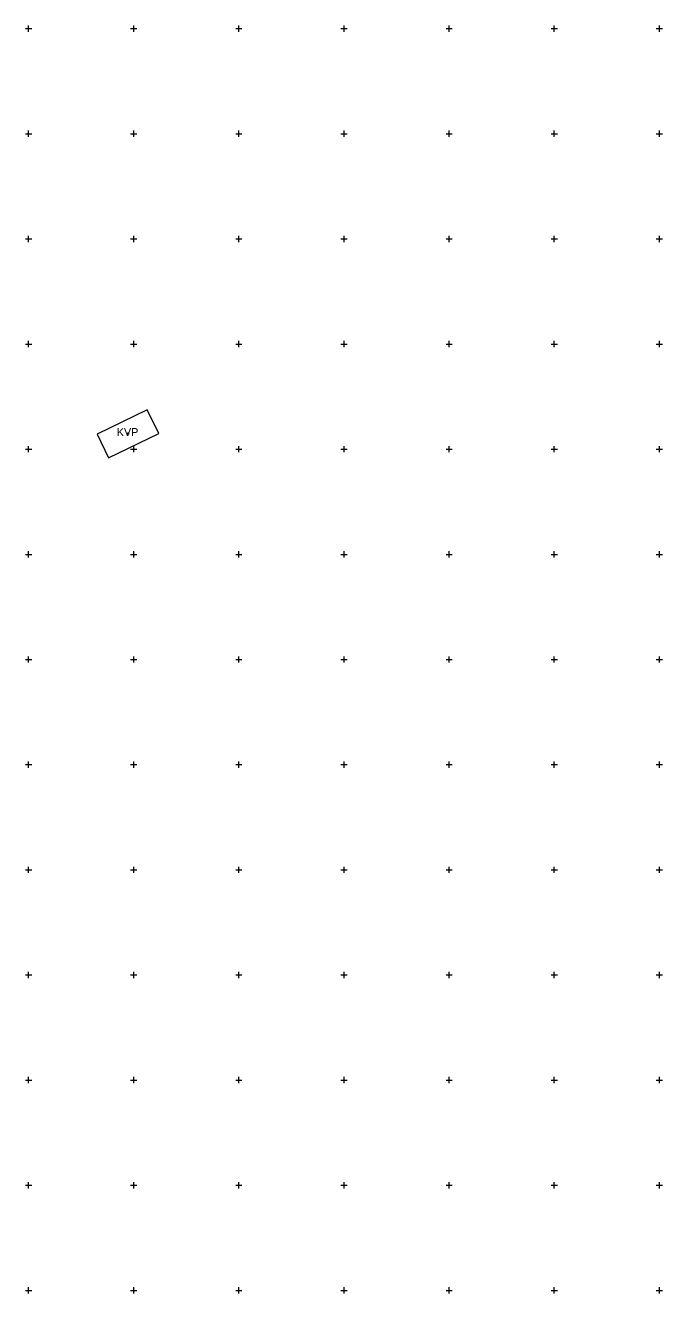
# Model space of a CAD drawing. Extents: x 542197 to 550482, y 1822129 to 1845893.
# Drawn here: x 549097 to 549703, y 1841397 to 1842603 of the extents above; entities that cross this region are included whole.
import ezdxf

# ---------------------------------------------------------------- set-up
doc = ezdxf.new("R2010")
doc.units = 0
for name, color, linetype in [('Level 11', 7, 'Continuous'), ('Level 28', 7, 'Continuous'), ('Level 30', 7, 'Continuous'), ('Level 63', 7, 'Continuous')]:
    doc.layers.add(name, color=color, linetype=linetype)

msp = doc.modelspace()

# ---------------------------------------------------------------- linework, layer by layer
at = {"layer": 'Level 11'}
for p, q in [((549193.9, 1842214.5), (549193.2, 1842214.5)), ((549194.5, 1842215.1), (549193.9, 1842214.5)), ((549193.9, 1842214.5), (549194.5, 1842213.9)), ((549194.5, 1842215.8), (549194.5, 1842215.1)), ((549195.1, 1842214.5), (549194.5, 1842215.1)), ((549194.5, 1842213.9), (549195.1, 1842214.5)), ((549194.5, 1842213.9), (549194.5, 1842213.3)), ((549195.8, 1842214.5), (549195.1, 1842214.5))]:
    msp.add_line(p, q, dxfattribs=at)
msp.add_circle((549194.5, 1842214.5), 0.15, dxfattribs=at)
at = {"layer": 'Level 30'}
msp.add_lwpolyline([(549223.8, 1842214.8), (549212.9, 1842237.3), (549165.2, 1842214.2), (549176.1, 1842191.7), (549223.8, 1842214.8)], dxfattribs=at)
at = {"layer": 'Level 63'}
for p, q in [((549097, 1842600), (549103, 1842600)), ((549100, 1842597), (549100, 1842603)), ((549197, 1842600), (549203, 1842600)), ((549200, 1842597), (549200, 1842603)), ((549297, 1842600), (549303, 1842600)), ((549300, 1842597), (549300, 1842603)), ((549397, 1842600), (549403, 1842600)), ((549400, 1842597), (549400, 1842603)), ((549497, 1842600), (549503, 1842600)), ((549500, 1842597), (549500, 1842603)), ((549597, 1842600), (549603, 1842600)), ((549600, 1842597), (549600, 1842603)), ((549697, 1842600), (549703, 1842600)), ((549700, 1842597), (549700, 1842603)), ((549100, 1842497), (549100, 1842503)), ((549200, 1842497), (549200, 1842503)), ((549300, 1842497), (549300, 1842503)), ((549400, 1842497), (549400, 1842503)), ((549500, 1842497), (549500, 1842503)), ((549600, 1842497), (549600, 1842503)), ((549700, 1842497), (549700, 1842503)), ((549097, 1842500), (549103, 1842500)), ((549197, 1842500), (549203, 1842500)), ((549297, 1842500), (549303, 1842500)), ((549397, 1842500), (549403, 1842500)), ((549497, 1842500), (549503, 1842500)), ((549597, 1842500), (549603, 1842500)), ((549697, 1842500), (549703, 1842500)), ((549097, 1842400), (549103, 1842400)), ((549100, 1842397), (549100, 1842403)), ((549197, 1842400), (549203, 1842400)), ((549200, 1842397), (549200, 1842403)), ((549297, 1842400), (549303, 1842400)), ((549300, 1842397), (549300, 1842403)), ((549397, 1842400), (549403, 1842400)), ((549400, 1842397), (549400, 1842403)), ((549497, 1842400), (549503, 1842400)), ((549500, 1842397), (549500, 1842403)), ((549597, 1842400), (549603, 1842400)), ((549600, 1842397), (549600, 1842403)), ((549697, 1842400), (549703, 1842400)), ((549700, 1842397), (549700, 1842403)), ((549097, 1842300), (549103, 1842300)), ((549100, 1842297), (549100, 1842303)), ((549197, 1842300), (549203, 1842300)), ((549200, 1842297), (549200, 1842303)), ((549297, 1842300), (549303, 1842300)), ((549300, 1842297), (549300, 1842303)), ((549397, 1842300), (549403, 1842300)), ((549400, 1842297), (549400, 1842303)), ((549497, 1842300), (549503, 1842300)), ((549500, 1842297), (549500, 1842303)), ((549597, 1842300), (549603, 1842300)), ((549600, 1842297), (549600, 1842303)), ((549697, 1842300), (549703, 1842300)), ((549700, 1842297), (549700, 1842303)), ((549100, 1842197), (549100, 1842203)), ((549200, 1842197), (549200, 1842203)), ((549300, 1842197), (549300, 1842203)), ((549400, 1842197), (549400, 1842203)), ((549500, 1842197), (549500, 1842203)), ((549600, 1842197), (549600, 1842203)), ((549700, 1842197), (549700, 1842203)), ((549097, 1842200), (549103, 1842200)), ((549197, 1842200), (549203, 1842200)), ((549297, 1842200), (549303, 1842200)), ((549397, 1842200), (549403, 1842200)), ((549497, 1842200), (549503, 1842200)), ((549597, 1842200), (549603, 1842200)), ((549697, 1842200), (549703, 1842200)), ((549097, 1842100), (549103, 1842100)), ((549100, 1842097), (549100, 1842103)), ((549197, 1842100), (549203, 1842100)), ((549200, 1842097), (549200, 1842103)), ((549297, 1842100), (549303, 1842100)), ((549300, 1842097), (549300, 1842103)), ((549397, 1842100), (549403, 1842100)), ((549400, 1842097), (549400, 1842103)), ((549497, 1842100), (549503, 1842100)), ((549500, 1842097), (549500, 1842103)), ((549597, 1842100), (549603, 1842100)), ((549600, 1842097), (549600, 1842103)), ((549697, 1842100), (549703, 1842100)), ((549700, 1842097), (549700, 1842103)), ((549097, 1842000), (549103, 1842000)), ((549100, 1841997), (549100, 1842003)), ((549197, 1842000), (549203, 1842000)), ((549200, 1841997), (549200, 1842003)), ((549297, 1842000), (549303, 1842000)), ((549300, 1841997), (549300, 1842003)), ((549397, 1842000), (549403, 1842000)), ((549400, 1841997), (549400, 1842003)), ((549497, 1842000), (549503, 1842000)), ((549500, 1841997), (549500, 1842003)), ((549597, 1842000), (549603, 1842000)), ((549600, 1841997), (549600, 1842003)), ((549697, 1842000), (549703, 1842000)), ((549700, 1841997), (549700, 1842003)), ((549097, 1841900), (549103, 1841900)), ((549100, 1841897), (549100, 1841903)), ((549197, 1841900), (549203, 1841900)), ((549200, 1841897), (549200, 1841903)), ((549297, 1841900), (549303, 1841900)), ((549300, 1841897), (549300, 1841903)), ((549397, 1841900), (549403, 1841900)), ((549400, 1841897), (549400, 1841903)), ((549497, 1841900), (549503, 1841900)), ((549500, 1841897), (549500, 1841903)), ((549597, 1841900), (549603, 1841900)), ((549600, 1841897), (549600, 1841903)), ((549697, 1841900), (549703, 1841900)), ((549700, 1841897), (549700, 1841903)), ((549097, 1841800), (549103, 1841800)), ((549100, 1841797), (549100, 1841803)), ((549197, 1841800), (549203, 1841800)), ((549200, 1841797), (549200, 1841803)), ((549297, 1841800), (549303, 1841800)), ((549300, 1841797), (549300, 1841803)), ((549397, 1841800), (549403, 1841800)), ((549400, 1841797), (549400, 1841803)), ((549497, 1841800), (549503, 1841800)), ((549500, 1841797), (549500, 1841803)), ((549597, 1841800), (549603, 1841800)), ((549600, 1841797), (549600, 1841803)), ((549697, 1841800), (549703, 1841800)), ((549700, 1841797), (549700, 1841803)), ((549097, 1841700), (549103, 1841700)), ((549100, 1841697), (549100, 1841703)), ((549197, 1841700), (549203, 1841700)), ((549200, 1841697), (549200, 1841703)), ((549297, 1841700), (549303, 1841700)), ((549300, 1841697), (549300, 1841703)), ((549397, 1841700), (549403, 1841700)), ((549400, 1841697), (549400, 1841703)), ((549497, 1841700), (549503, 1841700)), ((549500, 1841697), (549500, 1841703)), ((549597, 1841700), (549603, 1841700)), ((549600, 1841697), (549600, 1841703)), ((549697, 1841700), (549703, 1841700)), ((549700, 1841697), (549700, 1841703)), ((549097, 1841600), (549103, 1841600)), ((549100, 1841597), (549100, 1841603)), ((549197, 1841600), (549203, 1841600)), ((549200, 1841597), (549200, 1841603)), ((549297, 1841600), (549303, 1841600)), ((549300, 1841597), (549300, 1841603)), ((549397, 1841600), (549403, 1841600)), ((549400, 1841597), (549400, 1841603)), ((549497, 1841600), (549503, 1841600)), ((549500, 1841597), (549500, 1841603)), ((549597, 1841600), (549603, 1841600)), ((549600, 1841597), (549600, 1841603)), ((549697, 1841600), (549703, 1841600)), ((549700, 1841597), (549700, 1841603)), ((549100, 1841497), (549100, 1841503)), ((549200, 1841497), (549200, 1841503)), ((549300, 1841497), (549300, 1841503)), ((549400, 1841497), (549400, 1841503)), ((549500, 1841497), (549500, 1841503)), ((549600, 1841497), (549600, 1841503)), ((549700, 1841497), (549700, 1841503)), ((549097, 1841500), (549103, 1841500)), ((549197, 1841500), (549203, 1841500)), ((549297, 1841500), (549303, 1841500)), ((549397, 1841500), (549403, 1841500)), ((549497, 1841500), (549503, 1841500)), ((549597, 1841500), (549603, 1841500)), ((549697, 1841500), (549703, 1841500)), ((549097, 1841400), (549103, 1841400)), ((549100, 1841397), (549100, 1841403)), ((549197, 1841400), (549203, 1841400)), ((549200, 1841397), (549200, 1841403)), ((549297, 1841400), (549303, 1841400)), ((549300, 1841397), (549300, 1841403)), ((549397, 1841400), (549403, 1841400)), ((549400, 1841397), (549400, 1841403)), ((549497, 1841400), (549503, 1841400)), ((549500, 1841397), (549500, 1841403)), ((549597, 1841400), (549603, 1841400)), ((549600, 1841397), (549600, 1841403)), ((549697, 1841400), (549703, 1841400)), ((549700, 1841397), (549700, 1841403))]:
    msp.add_line(p, q, dxfattribs=at)

# ---------------------------------------------------------------- texts
at = {"layer": 'Level 28'}
msp.add_text('KVP', height=7.63, dxfattribs=at).set_placement((549184, 1842212.4))

doc.saveas('drawing.dxf')
